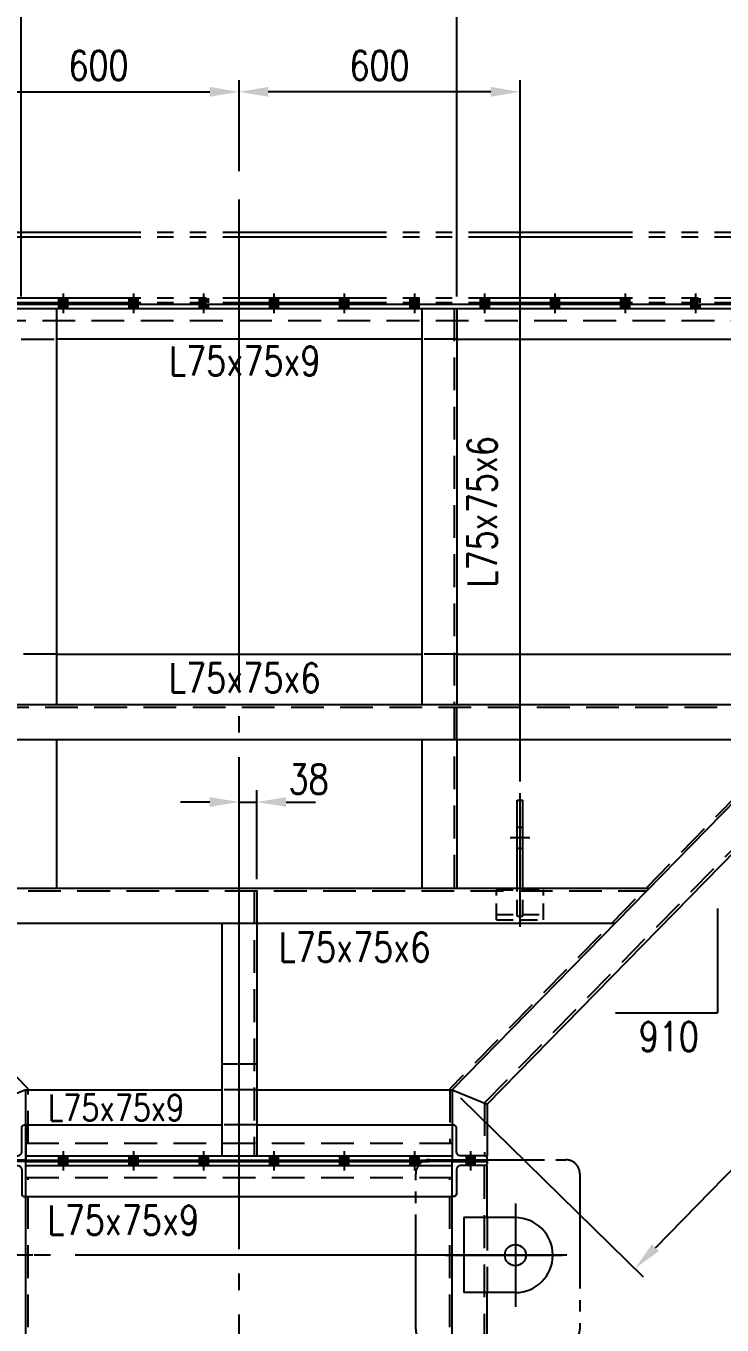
# Model space of a CAD drawing. Header units: millimetres. Extents: x 0 to 134087, y -49114 to 20834.
# Drawn here: x 50879 to 52365, y -38337 to -35565 of the extents above; entities that cross this region are included whole.
import ezdxf

# ---------------------------------------------------------------- set-up
doc = ezdxf.new("R2010")
doc.units = ezdxf.units.MM
doc.header["$LTSCALE"] = 35
for name, pattern in [('JNK-CENTER', [34, 30, -1.5, 1, -1.5]), ('JNK-HIDDEN', [3, 2, -1]), ('JNK-PHANTOM', [15, 10, -1, 1, -1, 1, -1]), ('PH2', [15, 10, -1, 1, -1, 1, -1])]:
    doc.linetypes.add(name, pattern=pattern)
for name, color, linetype in [('CEN-R', 1, 'JNK-CENTER'), ('CON-G', 3, 'Continuous'), ('CON-W', 7, 'Continuous'), ('CON-Y', 2, 'Continuous'), ('det', 2, 'PH2'), ('Dim-W', 7, 'Continuous'), ('HID-Y', 2, 'JNK-HIDDEN'), ('PHA-M', 6, 'JNK-PHANTOM'), ('STL-OBJT', 7, 'Continuous')]:
    doc.layers.add(name, color=color, linetype=linetype)
doc.styles.add('SIMPLEX', font='simplex.shx', dxfattribs={"width": 0.8})
doc.dimstyles.new('DIM25', dxfattribs={"dimscale": 25, "dimtxt": 2.5, "dimasz": 2.5, "dimexe": 1, "dimexo": 1, "dimgap": 1, "dimtad": 1, "dimdec": 1, "dimdsep": 46, "dimtxsty": 'SIMPLEX', "dimcen": 0, "dimclrt": 2, "dimazin": 2, "dimtfac": 1, "dimtdec": 1, "dimtix": 1, "dimtmove": 2, "dimatfit": 0, "dimfxl": 0.18, "dimtolj": 1, "dimtzin": 0, "dimarcsym": 0})

# ---------------------------------------------------------------- blocks, each defined once
blk = doc.blocks.new('*D2601')
at = {"layer": 'DEFPOINTS', "color": 0, "transparency": 16777216}
for p in [(49968.9, -36905.2), (49404.7, -37835.2), (50878.9, -37835.2)]:
    blk.add_point(p, dxfattribs=at)
at = {"layer": 'Dim-W', "color": 0, "lineweight": -2, "transparency": 16777216}
for p, q in [((49943.9, -36905.2), (49379.7, -36905.2)), ((49404.7, -36967.7), (49404.7, -37772.7)), ((50853.9, -37835.2), (49379.7, -37835.2))]:
    blk.add_line(p, q, dxfattribs=at)
at = {"layer": 'Dim-W', "color": 0, "transparency": 16777216}
for points in [[(49394.3, -36967.7), (49415.1, -36967.7), (49404.7, -36905.2)], [(49394.3, -37772.7), (49415.1, -37772.7), (49404.7, -37835.2)]]:
    blk.add_solid(points, dxfattribs=at)
at = {"layer": 'Dim-W', "color": 2, "transparency": 16777216, "insert": (49348.4, -37370.2), "char_height": 62.5, "attachment_point": 5, "rotation": 90, "style": 'SIMPLEX', "bg_fill": 3, "box_fill_scale": 1.1, "bg_fill_color": 256, "bg_fill_true_color": 13158600, "bg_fill_transparency": 0}
blk.add_mtext('\\A1;930', dxfattribs=at)
blk = doc.blocks.new('*D2602')
at = {"layer": 'DEFPOINTS', "color": 0, "transparency": 16777216}
for p in [(52698.9, -35245), (49968.9, -36005.2), (52698.9, -36005.2)]:
    blk.add_point(p, dxfattribs=at)
at = {"layer": 'Dim-W', "color": 0, "lineweight": -2, "transparency": 16777216}
for p, q in [((49968.9, -35980.2), (49968.9, -35220)), ((52698.9, -35980.2), (52698.9, -35220)), ((50031.4, -35245), (52636.4, -35245))]:
    blk.add_line(p, q, dxfattribs=at)
at = {"layer": 'Dim-W', "color": 0, "transparency": 16777216}
for points in [[(50031.4, -35234.6), (50031.4, -35255.4), (49968.9, -35245)], [(52636.4, -35234.6), (52636.4, -35255.4), (52698.9, -35245)]]:
    blk.add_solid(points, dxfattribs=at)
at = {"layer": 'Dim-W', "color": 2, "transparency": 16777216, "insert": (51333.9, -35188.7), "char_height": 62.5, "attachment_point": 5, "style": 'SIMPLEX', "bg_fill": 3, "box_fill_scale": 1.1, "bg_fill_color": 256, "bg_fill_true_color": 13158600, "bg_fill_transparency": 0}
blk.add_mtext('\\A1;2730', dxfattribs=at)
blk = doc.blocks.new('*D2603')
at = {"layer": 'DEFPOINTS', "color": 0, "transparency": 16777216}
for p in [(52698.9, -36905.2), (53089.2, -37287.1), (51788.9, -37835.2)]:
    blk.add_point(p, dxfattribs=at)
at = {"layer": 'Dim-W', "color": 0, "lineweight": -2, "transparency": 16777216}
for p, q in [((52716.8, -36922.7), (53107.1, -37304.6)), ((52222.9, -38172.4), (53045.5, -37331.8)), ((51806.8, -37852.7), (52197.1, -38234.6))]:
    blk.add_line(p, q, dxfattribs=at)
at = {"layer": 'Dim-W', "color": 0, "transparency": 16777216}
for points in [[(53038, -37324.5), (53052.9, -37339.1), (53089.2, -37287.1)], [(52215.4, -38165.1), (52230.3, -38179.7), (52179.2, -38217.1)]]:
    blk.add_solid(points, dxfattribs=at)
at = {"layer": 'Dim-W', "color": 2, "transparency": 16777216, "insert": (52594, -37712.8), "char_height": 62.5, "attachment_point": 5, "rotation": 45.6228, "style": 'SIMPLEX', "bg_fill": 3, "box_fill_scale": 1.1, "bg_fill_color": 256, "bg_fill_true_color": 13158600, "bg_fill_transparency": 0}
blk.add_mtext('\\A1;1301', dxfattribs=at)
blk = doc.blocks.new('A$C297B3EFB')
at = {"layer": 'CEN-R'}
for p, q in [((50, 0), (50, 285.1)), ((29, 190.1), (71, 190.1))]:
    blk.add_line(p, q, dxfattribs=at)
at = {"layer": 'CON-G'}
for p, q in [((44, 82.6), (44, 270.1)), ((44, 270.1), (56, 270.1)), ((56, 82.6), (56, 270.1))]:
    blk.add_line(p, q, dxfattribs=at)
at = {"layer": 'HID-Y'}
for p, q in [((44, 212.6), (56, 212.6)), ((44, 167.6), (56, 167.6)), ((44, 22.7), (56, 22.7))]:
    blk.add_line(p, q, dxfattribs=at)
at = {"layer": 'HID-Y', "ltscale": 0.5}
for p, q in [((0, 78.6), (44, 78.6)), ((0, 14.4), (0, 78.6)), ((44, 22.7), (44, 82.6)), ((56, 22.7), (56, 82.6)), ((56, 78.6), (100, 78.6)), ((100, 14.4), (100, 78.6)), ((0, 25.8), (44, 25.8)), ((0, 14.4), (100, 14.4)), ((56, 25.8), (100, 25.8))]:
    blk.add_line(p, q, dxfattribs=at)
blk = doc.blocks.new('*D2609')
at = {"layer": 'DEFPOINTS', "color": 0, "transparency": 16777216}
for p in [(51798.9, -35505.1), (50868.9, -36167.2), (51798.9, -36167.2)]:
    blk.add_point(p, dxfattribs=at)
at = {"layer": 'Dim-W', "color": 0, "lineweight": -2, "transparency": 16777216}
for p, q in [((50868.9, -36142.2), (50868.9, -35480.1)), ((51798.9, -36142.2), (51798.9, -35480.1)), ((50931.4, -35505.1), (51736.4, -35505.1))]:
    blk.add_line(p, q, dxfattribs=at)
at = {"layer": 'Dim-W', "color": 0, "transparency": 16777216}
for points in [[(50931.4, -35494.7), (50931.4, -35515.5), (50868.9, -35505.1)], [(51736.4, -35494.7), (51736.4, -35515.5), (51798.9, -35505.1)]]:
    blk.add_solid(points, dxfattribs=at)
at = {"layer": 'Dim-W', "color": 2, "transparency": 16777216, "insert": (51333.9, -35448.8), "char_height": 62.5, "attachment_point": 5, "style": 'SIMPLEX', "bg_fill": 3, "box_fill_scale": 1.1, "bg_fill_color": 256, "bg_fill_true_color": 13158600, "bg_fill_transparency": 0}
blk.add_mtext('\\A1;930', dxfattribs=at)
blk = doc.blocks.new('*D2610')
at = {"layer": 'DEFPOINTS', "color": 0, "transparency": 16777216}
for p in [(51798.9, -35505.1), (52698.9, -36005.2), (51798.9, -36167.2)]:
    blk.add_point(p, dxfattribs=at)
at = {"layer": 'Dim-W', "color": 0, "lineweight": -2, "transparency": 16777216}
for p, q in [((51798.9, -36142.2), (51798.9, -35480.1)), ((52698.9, -35980.2), (52698.9, -35480.1)), ((52636.4, -35505.1), (51861.4, -35505.1))]:
    blk.add_line(p, q, dxfattribs=at)
at = {"layer": 'Dim-W', "color": 0, "transparency": 16777216}
for points in [[(51861.4, -35494.7), (51861.4, -35515.5), (51798.9, -35505.1)], [(52636.4, -35494.7), (52636.4, -35515.5), (52698.9, -35505.1)]]:
    blk.add_solid(points, dxfattribs=at)
at = {"layer": 'Dim-W', "color": 2, "transparency": 16777216, "insert": (52248.9, -35448.8), "char_height": 62.5, "attachment_point": 5, "style": 'SIMPLEX', "bg_fill": 3, "box_fill_scale": 1.1, "bg_fill_color": 256, "bg_fill_true_color": 13158600, "bg_fill_transparency": 0}
blk.add_mtext('\\A1;900', dxfattribs=at)
blk = doc.blocks.new('*D2611')
at = {"layer": 'DEFPOINTS', "color": 0, "transparency": 16777216}
for p in [(51333.9, -35705.1), (51333.9, -35899.2), (50733.9, -37202.1)]:
    blk.add_point(p, dxfattribs=at)
at = {"layer": 'Dim-W', "color": 0, "lineweight": -2, "transparency": 16777216}
for p, q in [((50733.9, -37177.1), (50733.9, -35680.1)), ((51333.9, -35874.2), (51333.9, -35680.1)), ((50796.4, -35705.1), (51271.4, -35705.1))]:
    blk.add_line(p, q, dxfattribs=at)
at = {"layer": 'Dim-W', "color": 0, "transparency": 16777216}
for points in [[(50796.4, -35694.7), (50796.4, -35715.5), (50733.9, -35705.1)], [(51271.4, -35694.7), (51271.4, -35715.5), (51333.9, -35705.1)]]:
    blk.add_solid(points, dxfattribs=at)
at = {"layer": 'Dim-W', "color": 2, "transparency": 16777216, "insert": (51033.9, -35648.8), "char_height": 62.5, "attachment_point": 5, "style": 'SIMPLEX', "bg_fill": 3, "box_fill_scale": 1.1, "bg_fill_color": 256, "bg_fill_true_color": 13158600, "bg_fill_transparency": 0}
blk.add_mtext('\\A1;600', dxfattribs=at)
blk = doc.blocks.new('*D2612')
at = {"layer": 'DEFPOINTS', "color": 0, "transparency": 16777216}
for p in [(51333.9, -35705.1), (51333.9, -35899.2), (51933.9, -37202.1)]:
    blk.add_point(p, dxfattribs=at)
at = {"layer": 'Dim-W', "color": 0, "lineweight": -2, "transparency": 16777216}
for p, q in [((51333.9, -35874.2), (51333.9, -35680.1)), ((51933.9, -37177.1), (51933.9, -35680.1)), ((51871.4, -35705.1), (51396.4, -35705.1))]:
    blk.add_line(p, q, dxfattribs=at)
at = {"layer": 'Dim-W', "color": 0, "transparency": 16777216}
for points in [[(51396.4, -35694.7), (51396.4, -35715.5), (51333.9, -35705.1)], [(51871.4, -35694.7), (51871.4, -35715.5), (51933.9, -35705.1)]]:
    blk.add_solid(points, dxfattribs=at)
at = {"layer": 'Dim-W', "color": 2, "transparency": 16777216, "insert": (51633.9, -35648.8), "char_height": 62.5, "attachment_point": 5, "style": 'SIMPLEX', "bg_fill": 3, "box_fill_scale": 1.1, "bg_fill_color": 256, "bg_fill_true_color": 13158600, "bg_fill_transparency": 0}
blk.add_mtext('\\A1;600', dxfattribs=at)
blk = doc.blocks.new('*D2613')
at = {"layer": 'DEFPOINTS', "color": 0, "transparency": 16777216}
for p in [(51333.9, -37221), (51371.9, -37221), (51371.9, -37410.6)]:
    blk.add_point(p, dxfattribs=at)
at = {"layer": 'Dim-W', "color": 0, "lineweight": -2, "transparency": 16777216}
for p, q in [((51371.9, -37385.6), (51371.9, -37196)), ((51271.4, -37221), (51208.9, -37221)), ((51333.9, -37221), (51371.9, -37221)), ((51434.4, -37221), (51496.9, -37221))]:
    blk.add_line(p, q, dxfattribs=at)
at = {"layer": 'Dim-W', "color": 0, "transparency": 16777216}
blk.add_solid([(51271.4, -37210.6), (51271.4, -37231.4), (51333.9, -37221)], dxfattribs=at)
at = {"layer": 'Dim-W', "color": 2, "transparency": 16777216, "insert": (51482.5, -37172.1), "char_height": 62.5, "attachment_point": 5, "style": 'SIMPLEX', "bg_fill": 3, "box_fill_scale": 1.1, "bg_fill_color": 256, "bg_fill_true_color": 13158600, "bg_fill_transparency": 0}
blk.add_mtext('\\A1;38', dxfattribs=at)
at = {"layer": 'Dim-W', "color": 0, "transparency": 16777216}
blk.add_solid([(51434.4, -37210.6), (51434.4, -37231.4), (51371.9, -37221)], dxfattribs=at)

msp = doc.modelspace()

# ---------------------------------------------------------------- hatches: boundary and pattern name
at = {"layer": 'CON-W'}
h = msp.add_hatch(color=256, dxfattribs=at)
h.paths.add_polyline_path([(50968.4443, -37976.2481), (50949.4443, -37976.2481), (50949.4443, -37985.2481), (50968.4443, -37985.2481)])
h.paths.add_polyline_path([(50968.4443, -37988.2481), (50949.4443, -37988.2481), (50949.4443, -37997.2481), (50968.4443, -37997.2481)])
h = msp.add_hatch(color=256, dxfattribs=at)
h.paths.add_polyline_path([(51118.4443, -37976.2481), (51099.4443, -37976.2481), (51099.4443, -37985.2481), (51118.4443, -37985.2481)])
h.paths.add_polyline_path([(51118.4443, -37988.2481), (51099.4443, -37988.2481), (51099.4443, -37997.2481), (51118.4443, -37997.2481)])
h = msp.add_hatch(color=256, dxfattribs=at)
h.paths.add_polyline_path([(51268.4443, -37976.2481), (51249.4443, -37976.2481), (51249.4443, -37985.2481), (51268.4443, -37985.2481)])
h.paths.add_polyline_path([(51268.4443, -37988.2481), (51249.4443, -37988.2481), (51249.4443, -37997.2481), (51268.4443, -37997.2481)])
h = msp.add_hatch(color=256, dxfattribs=at)
h.paths.add_polyline_path([(51399.4443, -37976.2481), (51418.4443, -37976.2481), (51418.4443, -37985.2481), (51399.4443, -37985.2481)])
h.paths.add_polyline_path([(51399.4443, -37988.2481), (51418.4443, -37988.2481), (51418.4443, -37997.2481), (51399.4443, -37997.2481)])
h = msp.add_hatch(color=256, dxfattribs=at)
h.paths.add_polyline_path([(51549.4443, -37976.2481), (51568.4443, -37976.2481), (51568.4443, -37985.2481), (51549.4443, -37985.2481)])
h.paths.add_polyline_path([(51549.4443, -37988.2481), (51568.4443, -37988.2481), (51568.4443, -37997.2481), (51549.4443, -37997.2481)])
h = msp.add_hatch(color=256, dxfattribs=at)
h.paths.add_polyline_path([(51699.4443, -37976.2481), (51718.4443, -37976.2481), (51718.4443, -37985.2481), (51699.4443, -37985.2481)])
h.paths.add_polyline_path([(51699.4443, -37988.2481), (51718.4443, -37988.2481), (51718.4443, -37997.2481), (51699.4443, -37997.2481)])
h = msp.add_hatch(color=256, dxfattribs=at)
h.paths.add_polyline_path([(51819.4443, -37976.2481), (51838.4443, -37976.2481), (51838.4443, -37985.2481), (51819.4443, -37985.2481)])
h.paths.add_polyline_path([(51819.4443, -37988.2481), (51838.4443, -37988.2481), (51838.4443, -37997.2481), (51819.4443, -37997.2481)])
at = {"layer": 'Dim-W'}
h = msp.add_hatch(color=256, dxfattribs=at)
h.paths.add_polyline_path([(50958.9443, -36155.2481), (50958.9443, -36145.2481), (50949.4443, -36145.2481), (50949.4443, -36155.2481)])
h.paths.add_polyline_path([(50958.9443, -36155.2481), (50968.4443, -36155.2481), (50968.4443, -36145.2481), (50958.9443, -36145.2481)])
h.paths.add_polyline_path([(50958.9443, -36158.2481), (50949.4443, -36158.2481), (50949.4443, -36167.2481), (50958.9443, -36167.2481)])
h.paths.add_polyline_path([(50968.4443, -36167.2481), (50968.4443, -36158.2481), (50958.9443, -36158.2481), (50958.9443, -36167.2481)])
h = msp.add_hatch(color=256, dxfattribs=at)
h.paths.add_polyline_path([(51108.9443, -36155.2481), (51108.9443, -36145.2481), (51099.4443, -36145.2481), (51099.4443, -36155.2481)])
h.paths.add_polyline_path([(51108.9443, -36155.2481), (51118.4443, -36155.2481), (51118.4443, -36145.2481), (51108.9443, -36145.2481)])
h.paths.add_polyline_path([(51108.9443, -36158.2481), (51099.4443, -36158.2481), (51099.4443, -36167.2481), (51108.9443, -36167.2481)])
h.paths.add_polyline_path([(51118.4443, -36167.2481), (51118.4443, -36158.2481), (51108.9443, -36158.2481), (51108.9443, -36167.2481)])
h = msp.add_hatch(color=256, dxfattribs=at)
h.paths.add_polyline_path([(51258.9443, -36155.2481), (51258.9443, -36145.2481), (51249.4443, -36145.2481), (51249.4443, -36155.2481)])
h.paths.add_polyline_path([(51258.9443, -36155.2481), (51268.4443, -36155.2481), (51268.4443, -36145.2481), (51258.9443, -36145.2481)])
h.paths.add_polyline_path([(51258.9443, -36158.2481), (51249.4443, -36158.2481), (51249.4443, -36167.2481), (51258.9443, -36167.2481)])
h.paths.add_polyline_path([(51268.4443, -36167.2481), (51268.4443, -36158.2481), (51258.9443, -36158.2481), (51258.9443, -36167.2481)])
h = msp.add_hatch(color=256, dxfattribs=at)
h.paths.add_polyline_path([(51408.9443, -36155.2481), (51408.9443, -36145.2481), (51418.4443, -36145.2481), (51418.4443, -36155.2481)])
h.paths.add_polyline_path([(51408.9443, -36155.2481), (51399.4443, -36155.2481), (51399.4443, -36145.2481), (51408.9443, -36145.2481)])
h.paths.add_polyline_path([(51408.9443, -36158.2481), (51418.4443, -36158.2481), (51418.4443, -36167.2481), (51408.9443, -36167.2481)])
h.paths.add_polyline_path([(51399.4443, -36167.2481), (51399.4443, -36158.2481), (51408.9443, -36158.2481), (51408.9443, -36167.2481)])
h = msp.add_hatch(color=256, dxfattribs=at)
h.paths.add_polyline_path([(51558.9443, -36155.2481), (51558.9443, -36145.2481), (51568.4443, -36145.2481), (51568.4443, -36155.2481)])
h.paths.add_polyline_path([(51558.9443, -36155.2481), (51549.4443, -36155.2481), (51549.4443, -36145.2481), (51558.9443, -36145.2481)])
h.paths.add_polyline_path([(51558.9443, -36158.2481), (51568.4443, -36158.2481), (51568.4443, -36167.2481), (51558.9443, -36167.2481)])
h.paths.add_polyline_path([(51549.4443, -36167.2481), (51549.4443, -36158.2481), (51558.9443, -36158.2481), (51558.9443, -36167.2481)])
h = msp.add_hatch(color=256, dxfattribs=at)
h.paths.add_polyline_path([(51708.9443, -36155.2481), (51708.9443, -36145.2481), (51718.4443, -36145.2481), (51718.4443, -36155.2481)])
h.paths.add_polyline_path([(51708.9443, -36155.2481), (51699.4443, -36155.2481), (51699.4443, -36145.2481), (51708.9443, -36145.2481)])
h.paths.add_polyline_path([(51708.9443, -36158.2481), (51718.4443, -36158.2481), (51718.4443, -36167.2481), (51708.9443, -36167.2481)])
h.paths.add_polyline_path([(51699.4443, -36167.2481), (51699.4443, -36158.2481), (51708.9443, -36158.2481), (51708.9443, -36167.2481)])
h = msp.add_hatch(color=256, dxfattribs=at)
h.paths.add_polyline_path([(51858.9443, -36155.2481), (51858.9443, -36145.2481), (51868.4443, -36145.2481), (51868.4443, -36155.2481)])
h.paths.add_polyline_path([(51858.9443, -36155.2481), (51849.4443, -36155.2481), (51849.4443, -36145.2481), (51858.9443, -36145.2481)])
h.paths.add_polyline_path([(51858.9443, -36158.2481), (51868.4443, -36158.2481), (51868.4443, -36167.2481), (51858.9443, -36167.2481)])
h.paths.add_polyline_path([(51849.4443, -36167.2481), (51849.4443, -36158.2481), (51858.9443, -36158.2481), (51858.9443, -36167.2481)])
h = msp.add_hatch(color=256, dxfattribs=at)
h.paths.add_polyline_path([(52008.9443, -36155.2481), (52008.9443, -36145.2481), (52018.4443, -36145.2481), (52018.4443, -36155.2481)])
h.paths.add_polyline_path([(52008.9443, -36155.2481), (51999.4443, -36155.2481), (51999.4443, -36145.2481), (52008.9443, -36145.2481)])
h.paths.add_polyline_path([(52008.9443, -36158.2481), (52018.4443, -36158.2481), (52018.4443, -36167.2481), (52008.9443, -36167.2481)])
h.paths.add_polyline_path([(51999.4443, -36167.2481), (51999.4443, -36158.2481), (52008.9443, -36158.2481), (52008.9443, -36167.2481)])
h = msp.add_hatch(color=256, dxfattribs=at)
h.paths.add_polyline_path([(52158.9443, -36155.2481), (52158.9443, -36145.2481), (52168.4443, -36145.2481), (52168.4443, -36155.2481)])
h.paths.add_polyline_path([(52158.9443, -36155.2481), (52149.4443, -36155.2481), (52149.4443, -36145.2481), (52158.9443, -36145.2481)])
h.paths.add_polyline_path([(52158.9443, -36158.2481), (52168.4443, -36158.2481), (52168.4443, -36167.2481), (52158.9443, -36167.2481)])
h.paths.add_polyline_path([(52149.4443, -36167.2481), (52149.4443, -36158.2481), (52158.9443, -36158.2481), (52158.9443, -36167.2481)])
h = msp.add_hatch(color=256, dxfattribs=at)
h.paths.add_polyline_path([(52308.9443, -36155.2481), (52308.9443, -36145.2481), (52318.4443, -36145.2481), (52318.4443, -36155.2481)])
h.paths.add_polyline_path([(52308.9443, -36155.2481), (52299.4443, -36155.2481), (52299.4443, -36145.2481), (52308.9443, -36145.2481)])
h.paths.add_polyline_path([(52308.9443, -36158.2481), (52318.4443, -36158.2481), (52318.4443, -36167.2481), (52308.9443, -36167.2481)])
h.paths.add_polyline_path([(52299.4443, -36167.2481), (52299.4443, -36158.2481), (52308.9443, -36158.2481), (52308.9443, -36167.2481)])

# ---------------------------------------------------------------- linework, layer by layer
at = {"layer": 'CEN-R'}
for p, q in [((51333.9443, -40555.2481), (51333.9443, -35899.2481)), ((50958.9443, -36177.2481), (50958.9443, -36135.2481)), ((51108.9443, -36177.2481), (51108.9443, -36135.2481)), ((51258.9443, -36177.2481), (51258.9443, -36135.2481)), ((51408.9443, -36177.2481), (51408.9443, -36135.2481)), ((51558.9443, -36177.2481), (51558.9443, -36135.2481)), ((51708.9443, -36177.2481), (51708.9443, -36135.2481)), ((51858.9443, -36177.2481), (51858.9443, -36135.2481)), ((52008.9443, -36177.2481), (52008.9443, -36135.2481)), ((52158.9443, -36177.2481), (52158.9443, -36135.2481)), ((52308.9443, -36177.2481), (52308.9443, -36135.2481)), ((50958.9443, -38007.2481), (50958.9443, -37966.2481)), ((51108.9443, -38007.2481), (51108.9443, -37966.2481)), ((51258.9443, -38007.2481), (51258.9443, -37966.2481)), ((51408.9443, -38007.2481), (51408.9443, -37966.2481)), ((51558.9443, -38007.2481), (51558.9443, -37966.2481)), ((51708.9443, -38007.2481), (51708.9443, -37966.2481)), ((51828.9443, -38007.2481), (51828.9443, -37966.2481)), ((51923.9443, -38078.2481), (51923.9443, -38298.2481)), ((52033.9443, -38188.2481), (50633.9443, -38188.2481)), ((50893.9443, -38188.2481), (50643.9443, -38188.2481)), ((51773.9443, -38188.2481), (52023.9443, -38188.2481))]:
    msp.add_line(p, q, dxfattribs=at)
at = {"layer": 'CON-G'}
for p, q in [((49968.9443, -36158.2481), (52698.9443, -36158.2481)), ((49968.9443, -36167.2481), (52698.9443, -36167.2481)), ((50943.9443, -36167.2481), (50943.9443, -37012.6383)), ((51723.9443, -36167.2481), (51723.9443, -37012.6383)), ((51798.9443, -36167.2481), (51798.9443, -37012.6383)), ((51723.9443, -36233.2481), (50943.9443, -36233.2481)), ((51798.9443, -36233.2481), (52698.9443, -36233.2481)), ((50943.9443, -36905.2481), (51723.9443, -36905.2481)), ((51788.9443, -37835.2481), (52698.9443, -36905.2481)), ((51798.9443, -36905.2481), (52698.9443, -36905.2481)), ((51863.9443, -37865.8377), (52773.9443, -36935.8377)), ((50943.9443, -37087.6383), (50943.9443, -37404.6298)), ((51723.9443, -37087.6383), (51723.9443, -37404.6298)), ((51798.9443, -37087.6383), (51798.9443, -37404.6298)), ((50457.5866, -37404.6298), (52210.3019, -37404.6298)), ((50530.9737, -37479.6298), (52136.9148, -37479.6298)), ((51296.9442, -37479.6298), (51296.9442, -37976.2481)), ((51371.9442, -37479.6298), (51371.9442, -37976.2481)), ((51371.9442, -37780.8475), (51296.9442, -37780.8475)), ((50878.9443, -37835.2481), (50803.9443, -37865.8377)), ((50878.9443, -37985.2481), (50878.9443, -37835.2481)), ((50878.9443, -37835.2481), (51296.9442, -37835.2481)), ((51371.9442, -37835.2481), (51788.9443, -37835.2481)), ((51788.9443, -37835.2481), (51863.9443, -37865.8377)), ((51863.9443, -37865.8377), (51863.9443, -37976.2481)), ((50878.9443, -37910.2481), (51296.9442, -37910.2481)), ((51371.9442, -37910.2481), (51788.9443, -37910.2481)), ((50878.9443, -37976.2481), (51788.9443, -37976.2481)), ((50878.9443, -37985.2481), (51788.9443, -37985.2481)), ((51857.9443, -37976.2481), (51863.9443, -37976.2481)), ((51788.9443, -37988.2481), (50878.9443, -37988.2481)), ((50878.9443, -37988.2481), (51738.9443, -37988.2481)), ((50878.9443, -37997.2481), (51788.9443, -37997.2481)), ((51863.9443, -37997.2481), (51857.9443, -37997.2481)), ((51863.9443, -38108.2481), (51863.9443, -37997.2481)), ((50878.9443, -39022.2481), (50878.9443, -38023.2481)), ((51788.9443, -39022.2481), (51788.9443, -38023.2481)), ((50878.9443, -38063.2481), (51788.9443, -38063.2481)), ((51923.9443, -38268.2481), (51813.9443, -38268.2481)), ((51863.9443, -40063.2481), (51863.9443, -38268.2481))]:
    msp.add_line(p, q, dxfattribs=at)
msp.add_lwpolyline([(51788.9443, -37835.2481), (51788.9443, -37835.2481), (51788.9443, -37950.2481)], dxfattribs=at)
for points in [[(50878.9443, -37985.2481), (50803.9443, -37985.2481), (50803.9443, -37982.2481, -0.414213562), (50809.9443, -37976.2481), (50861.4443, -37976.2481, 0.414213562), (50869.9443, -37967.7481), (50869.9443, -37916.2481, -0.414213562), (50875.9443, -37910.2481), (50878.9443, -37910.2481)], [(51788.9443, -37985.2481), (51863.9443, -37985.2481), (51863.9443, -37982.2481, 0.414213562), (51857.9443, -37976.2481), (51806.4443, -37976.2481, -0.414213562), (51797.9443, -37967.7481), (51797.9443, -37916.2481, 0.414213562), (51791.9443, -37910.2481), (51788.9443, -37910.2481)], [(50878.9443, -37988.2481), (50803.9443, -37988.2481), (50803.9443, -37991.2481, 0.414213562), (50809.9443, -37997.2481), (50861.4443, -37997.2481, -0.414213562), (50869.9443, -38005.7481), (50869.9443, -38057.2481, 0.414213562), (50875.9443, -38063.2481), (50878.9443, -38063.2481)], [(51788.9443, -37988.2481), (51863.9443, -37988.2481), (51863.9443, -37991.2481, -0.414213562), (51857.9443, -37997.2481), (51806.4443, -37997.2481, 0.414213562), (51797.9443, -38005.7481), (51797.9443, -38057.2481, -0.414213562), (51791.9443, -38063.2481), (51788.9443, -38063.2481)]]:
    msp.add_lwpolyline(points, format="xyb", close=True, dxfattribs=at)
msp.add_circle((51923.9443, -38188.2481), 22.5, dxfattribs=at)
msp.add_arc((51923.9443, -38188.2481), 80, 270, 90, dxfattribs=at)
at = {"layer": 'det', "ltscale": 0.7}
msp.add_lwpolyline([(51741.0783, -37984.6801), (52031.5188, -37984.6801, -0.414213562), (52061.5188, -38014.6801), (52061.5188, -38346.5591, -0.414213562), (52031.5188, -38376.5591), (51741.0783, -38376.5591, -0.414213562), (51711.0783, -38346.5591), (51711.0783, -38014.6801, -0.414213562)], format="xyb", close=True, dxfattribs=at)
at = {"layer": 'HID-Y'}
for p, q in [((50949.4443, -36155.2481), (50949.4443, -36145.2481)), ((50968.4443, -36155.2481), (50968.4443, -36145.2481)), ((51099.4443, -36155.2481), (51099.4443, -36145.2481)), ((51118.4443, -36155.2481), (51118.4443, -36145.2481)), ((51249.4443, -36155.2481), (51249.4443, -36145.2481)), ((51268.4443, -36155.2481), (51268.4443, -36145.2481)), ((51399.4443, -36155.2481), (51399.4443, -36145.2481)), ((51418.4443, -36155.2481), (51418.4443, -36145.2481)), ((51549.4443, -36155.2481), (51549.4443, -36145.2481)), ((51568.4443, -36155.2481), (51568.4443, -36145.2481)), ((51699.4443, -36155.2481), (51699.4443, -36145.2481)), ((51718.4443, -36155.2481), (51718.4443, -36145.2481)), ((51849.4443, -36155.2481), (51849.4443, -36145.2481)), ((51868.4443, -36155.2481), (51868.4443, -36145.2481)), ((51999.4443, -36155.2481), (51999.4443, -36145.2481)), ((52018.4443, -36155.2481), (52018.4443, -36145.2481)), ((52149.4443, -36155.2481), (52149.4443, -36145.2481)), ((52168.4443, -36155.2481), (52168.4443, -36145.2481)), ((52299.4443, -36155.2481), (52299.4443, -36145.2481)), ((52318.4443, -36155.2481), (52318.4443, -36145.2481)), ((50949.4443, -36167.2481), (50949.4443, -36158.2481)), ((50968.4443, -36167.2481), (50968.4443, -36158.2481)), ((51099.4443, -36167.2481), (51099.4443, -36158.2481)), ((51118.4443, -36167.2481), (51118.4443, -36158.2481)), ((51249.4443, -36167.2481), (51249.4443, -36158.2481)), ((51268.4443, -36167.2481), (51268.4443, -36158.2481)), ((51399.4443, -36167.2481), (51399.4443, -36158.2481)), ((51418.4443, -36167.2481), (51418.4443, -36158.2481)), ((51549.4443, -36167.2481), (51549.4443, -36158.2481)), ((51568.4443, -36167.2481), (51568.4443, -36158.2481)), ((51699.4443, -36167.2481), (51699.4443, -36158.2481)), ((51718.4443, -36167.2481), (51718.4443, -36158.2481)), ((51792.9443, -36167.2481), (51792.9443, -37012.6383)), ((51849.4443, -36167.2481), (51849.4443, -36158.2481)), ((51868.4443, -36167.2481), (51868.4443, -36158.2481)), ((51999.4443, -36167.2481), (51999.4443, -36158.2481)), ((52018.4443, -36167.2481), (52018.4443, -36158.2481)), ((52149.4443, -36167.2481), (52149.4443, -36158.2481)), ((52168.4443, -36167.2481), (52168.4443, -36158.2481)), ((52299.4443, -36167.2481), (52299.4443, -36158.2481)), ((52318.4443, -36167.2481), (52318.4443, -36158.2481)), ((49968.9443, -36193.2481), (52698.9443, -36193.2481)), ((50868.9443, -36233.2481), (50943.9443, -36233.2481)), ((51798.9443, -36233.2481), (51723.9443, -36233.2481)), ((50883.9443, -37833.2088), (49973.9443, -36903.2088)), ((51857.9443, -37863.3905), (52767.9443, -36933.3905)), ((51792.9443, -37018.6383), (51792.9443, -37404.6298)), ((50463.4575, -37410.6298), (52204.431, -37410.6298)), ((51365.9442, -37410.6298), (51365.9442, -37976.2481)), ((51371.9442, -37410.6298), (51371.9442, -37479.6298)), ((50883.9443, -37950.2481), (50883.9443, -37833.2088)), ((51371.9442, -37835.2481), (51296.9442, -37835.2481)), ((51857.9443, -37863.3905), (51857.9443, -37976.2481)), ((51371.9442, -37910.2481), (51296.9442, -37910.2481)), ((51788.9443, -37950.2481), (50878.9443, -37950.2481)), ((50949.4443, -37985.2481), (50949.4443, -37976.2481)), ((50968.4443, -37985.2481), (50968.4443, -37976.2481)), ((51099.4443, -37985.2481), (51099.4443, -37976.2481)), ((51118.4443, -37985.2481), (51118.4443, -37976.2481)), ((51249.4443, -37985.2481), (51249.4443, -37976.2481)), ((51268.4443, -37985.2481), (51268.4443, -37976.2481)), ((51399.4443, -37985.2481), (51399.4443, -37976.2481)), ((51418.4443, -37985.2481), (51418.4443, -37976.2481)), ((51549.4443, -37985.2481), (51549.4443, -37976.2481)), ((51568.4443, -37985.2481), (51568.4443, -37976.2481)), ((51699.4443, -37985.2481), (51699.4443, -37976.2481)), ((51718.4443, -37985.2481), (51718.4443, -37976.2481)), ((51819.4443, -37985.2481), (51819.4443, -37976.2481)), ((51838.4443, -37985.2481), (51838.4443, -37976.2481)), ((50949.4443, -37997.2481), (50949.4443, -37988.2481)), ((50968.4443, -37997.2481), (50968.4443, -37988.2481)), ((51099.4443, -37997.2481), (51099.4443, -37988.2481)), ((51118.4443, -37997.2481), (51118.4443, -37988.2481)), ((51249.4443, -37997.2481), (51249.4443, -37988.2481)), ((51268.4443, -37997.2481), (51268.4443, -37988.2481)), ((51399.4443, -37997.2481), (51399.4443, -37988.2481)), ((51418.4443, -37997.2481), (51418.4443, -37988.2481)), ((51549.4443, -37997.2481), (51549.4443, -37988.2481)), ((51568.4443, -37997.2481), (51568.4443, -37988.2481)), ((51699.4443, -37997.2481), (51699.4443, -37988.2481)), ((51718.4443, -37997.2481), (51718.4443, -37988.2481)), ((51819.4443, -37997.2481), (51819.4443, -37988.2481)), ((51838.4443, -37997.2481), (51838.4443, -37988.2481)), ((51857.9443, -40063.2481), (51857.9443, -37997.2481)), ((51788.9443, -38023.2481), (50878.9443, -38023.2481)), ((50883.9443, -40022.2481), (50883.9443, -38023.2481)), ((51783.9443, -40022.2481), (51783.9443, -38023.2481)), ((51863.9443, -38108.2481), (51863.9443, -38268.2481))]:
    msp.add_line(p, q, dxfattribs=at)
msp.add_lwpolyline([(52693.9443, -36903.2088), (51783.9443, -37833.2088), (51783.9443, -37834.9279), (51783.9443, -37950.2481)], dxfattribs=at)
at = {"layer": 'PHA-M'}
for p, q in [((52698.9443, -36005.2481), (49968.9443, -36005.2481)), ((52698.9443, -36015.2481), (49968.9443, -36015.2481)), ((52698.9443, -36145.2481), (49968.9443, -36145.2481)), ((52698.9443, -36155.2481), (49968.9443, -36155.2481))]:
    msp.add_line(p, q, dxfattribs=at)
at = {"layer": 'STL-OBJT'}
for p in [(52355.3421, -37448.5402), (52137.6768, -37670.9893)]:
    msp.add_line(p, (52355.3421, -37670.9893), dxfattribs=at)

# ---------------------------------------------------------------- texts
at = {"layer": 'CON-Y', "style": 'SIMPLEX', "width": 0.8}
for s, height, p in [('L75x75x9', 62.5, (51184.5916, -36310.9058)), ('L75x75x6', 62.5, (51184.2953, -36987.4205)), ('L75x75x6', 62.5, (51418.8966, -37561.9664)), ('910', 62.5, (52187.3503, -37752.9644)), ('L75x75x9', 56.25, (50925.7451, -37901.7338)), ('L75x75x9', 62.5, (50925.1206, -38145.0547))]:
    msp.add_text(s, height=height, dxfattribs=at).set_placement(p)
msp.add_text('L75x75x6', height=62.5, rotation=90, dxfattribs=at).set_placement((51884.5391, -36763.38))

# ---------------------------------------------------------------- next in the draw order: dimensions: what is measured, and where the dimension line sits
at = {"layer": 'Dim-W'}
dim = msp.add_linear_dim(base=(52698.9443, -35244.9938), p1=(49968.9443, -36005.2481), p2=(52698.9443, -36005.2481), dimstyle='DIM25', override={"dimdec": 0, "dimtdec": 0, "dimtix": 0, "dimtmove": 0, "dimatfit": 2, "dimtfill": 1}, dxfattribs=at)
dim.commit()
dim.dimension.update_dxf_attribs({"geometry": '*D2602', "text_midpoint": (51333.9443, -35188.7438)})
dim = msp.add_linear_dim(base=(49404.6884, -37835.2481), p1=(49968.9443, -36905.2481), p2=(50878.9443, -37835.2481), angle=90, dimstyle='DIM25', override={"dimdec": 0, "dimtdec": 0, "dimtix": 0, "dimatfit": 2, "dimtfill": 1}, dxfattribs=at)
dim.commit()
dim.dimension.update_dxf_attribs({"geometry": '*D2601', "text_midpoint": (49348.4384, -37370.2481)})
dim = msp.add_aligned_dim(p1=(51788.9443, -37835.2481), p2=(52698.9443, -36905.2481), distance=-545.9771, dimstyle='DIM25', override={"dimdec": 0, "dimtdec": 0, "dimtix": 0, "dimatfit": 2, "dimtfill": 1}, dxfattribs=at)
dim.commit()
dim.dimension.update_dxf_attribs({"geometry": '*D2603', "text_midpoint": (52593.977, -37712.7532)})

# ---------------------------------------------------------------- next in the draw order: linework, layer by layer
at = {"layer": 'CON-G'}
for p, q in [((50074.0249, -37012.6383), (52593.8636, -37012.6383)), ((50147.412, -37087.6383), (52520.4765, -37087.6383)), ((51813.9443, -38108.2481), (51813.9443, -38268.2481)), ((51923.9443, -38108.2481), (51813.9443, -38108.2481))]:
    msp.add_line(p, q, dxfattribs=at)
at = {"layer": 'HID-Y'}
for p, q in [((50943.9443, -36905.2481), (50868.9443, -36905.2481)), ((51798.9443, -36905.2481), (51723.9443, -36905.2481)), ((50079.8959, -37018.6383), (52587.9926, -37018.6383)), ((51798.9443, -37087.6383), (51798.9443, -37018.6383))]:
    msp.add_line(p, q, dxfattribs=at)

# ---------------------------------------------------------------- next in the draw order: block references
at = {"layer": 'CON-G'}
msp.add_blockref('A$C297B3EFB', (51883.9442, -37487.2251), dxfattribs=at)

# ---------------------------------------------------------------- next in the draw order: dimensions: what is measured, and where the dimension line sits
at = {"layer": 'Dim-W'}
dim = msp.add_linear_dim(base=(51798.9443, -35505.0968), p1=(50868.9443, -36167.2481), p2=(51798.9443, -36167.2481), dimstyle='DIM25', override={"dimdec": 0, "dimtdec": 0, "dimtix": 0, "dimatfit": 2, "dimtfill": 1}, dxfattribs=at)
dim.commit()
dim.dimension.update_dxf_attribs({"geometry": '*D2609', "text_midpoint": (51333.9443, -35448.8468)})

# ---------------------------------------------------------------- next in the draw order: dimensions: what is measured, and where the dimension line sits
dim = msp.add_linear_dim(base=(51798.9443, -35505.0968), p1=(52698.9443, -36005.2481), p2=(51798.9443, -36167.2481), angle=180, dimstyle='DIM25', override={"dimdec": 0, "dimtdec": 0, "dimtix": 0, "dimatfit": 2, "dimtfill": 1}, dxfattribs=at)
dim.commit()
dim.dimension.update_dxf_attribs({"geometry": '*D2610', "text_midpoint": (52248.9443, -35448.8468)})
dim = msp.add_linear_dim(base=(51333.9443, -35705.0968), p1=(50733.9443, -37202.0893), p2=(51333.9443, -35899.2481), dimstyle='DIM25', override={"dimdec": 0, "dimtdec": 0, "dimtix": 0, "dimatfit": 2, "dimtfill": 1}, dxfattribs=at)
dim.commit()
dim.dimension.update_dxf_attribs({"geometry": '*D2611', "text_midpoint": (51033.9443, -35648.8468)})

# ---------------------------------------------------------------- next in the draw order: dimensions: what is measured, and where the dimension line sits
dim = msp.add_linear_dim(base=(51333.9443, -35705.0968), p1=(51933.9443, -37202.0893), p2=(51333.9443, -35899.2481), angle=180, dimstyle='DIM25', override={"dimdec": 0, "dimtdec": 0, "dimtix": 0, "dimatfit": 2, "dimtfill": 1}, dxfattribs=at)
dim.commit()
dim.dimension.update_dxf_attribs({"geometry": '*D2612', "text_midpoint": (51633.9443, -35648.8468)})

# ---------------------------------------------------------------- next in the draw order: dimensions: what is measured, and where the dimension line sits
dim = msp.add_linear_dim(base=(51371.9442, -37221.0099), p1=(51333.9443, -37221.0099), p2=(51371.9442, -37410.6298), dimstyle='DIM25', override={"dimdec": 0, "dimtdec": 0, "dimtix": 0, "dimatfit": 2, "dimtfill": 1}, dxfattribs=at)
dim.commit()
dim.dimension.update_dxf_attribs({"geometry": '*D2613', "text_midpoint": (51482.4809, -37172.1179), "dimtype": 160})

doc.saveas('drawing.dxf')
